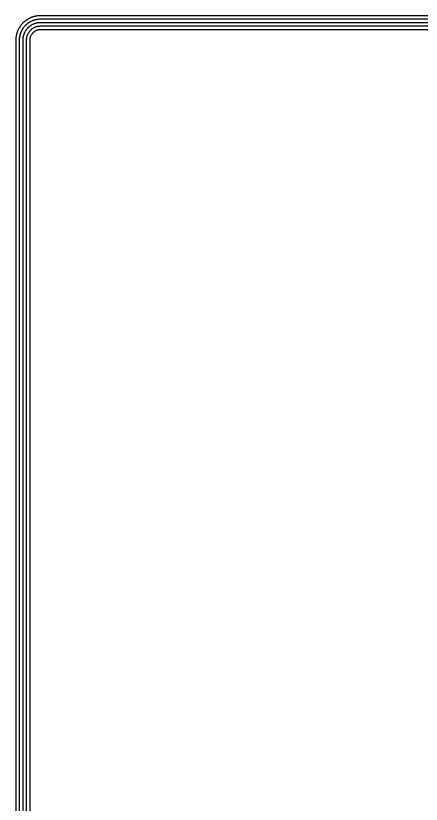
# Model space of a CAD drawing. Header units: metres. Extents: x 1.9 to 53.8, y 3.3 to 25.9.
# Drawn here: x 1.95 to 7.74, y 14.6 to 25.85 of the extents above; entities that cross this region are included whole.
import ezdxf

# ---------------------------------------------------------------- set-up
doc = ezdxf.new("R2010")
doc.units = ezdxf.units.M

msp = doc.modelspace()

# ---------------------------------------------------------------- linework, layer by layer
for points in [[(53.4, 25.85), (2.3, 25.85), (2.294, 25.85), (2.288, 25.85), (2.278, 25.849), (2.272, 25.849), (2.266, 25.848), (2.26, 25.848), (2.254, 25.847), (2.244, 25.845), (2.238, 25.844), (2.232, 25.843), (2.226, 25.842), (2.22, 25.841), (2.21, 25.838), (2.204, 25.837), (2.198, 25.835), (2.193, 25.833), (2.187, 25.831), (2.177, 25.828), (2.172, 25.826), (2.166, 25.823), (2.16, 25.821), (2.155, 25.818), (2.146, 25.814), (2.14, 25.812), (2.135, 25.809), (2.13, 25.806), (2.124, 25.803), (2.116, 25.798), (2.111, 25.794), (2.106, 25.791), (2.1, 25.788), (2.095, 25.784), (2.088, 25.778), (2.083, 25.774), (2.078, 25.771), (2.073, 25.767), (2.069, 25.763), (2.061, 25.756), (2.057, 25.752), (2.052, 25.748), (2.048, 25.743), (2.044, 25.739), (2.037, 25.731), (2.033, 25.727), (2.029, 25.722), (2.026, 25.717), (2.022, 25.712), (2.016, 25.705), (2.012, 25.7), (2.009, 25.694), (2.006, 25.689), (2.002, 25.684), (1.997, 25.676), (1.994, 25.67), (1.991, 25.665), (1.988, 25.66), (1.986, 25.654), (1.982, 25.645), (1.979, 25.64), (1.977, 25.634), (1.974, 25.628), (1.972, 25.623), (1.969, 25.613), (1.967, 25.607), (1.965, 25.602), (1.963, 25.596), (1.962, 25.59), (1.959, 25.58), (1.958, 25.574), (1.957, 25.568), (1.956, 25.562), (1.955, 25.556), (1.953, 25.546), (1.952, 25.54), (1.952, 25.534), (1.951, 25.528), (1.951, 25.522), (1.95, 25.512), (1.95, 25.506), (1.95, 25.5)], [(53.4, 25.8), (2.3, 25.8), (2.295, 25.8), (2.29, 25.8), (2.28, 25.799), (2.275, 25.799), (2.271, 25.799), (2.266, 25.798), (2.261, 25.797), (2.251, 25.796), (2.246, 25.795), (2.241, 25.794), (2.237, 25.793), (2.232, 25.792), (2.222, 25.79), (2.218, 25.788), (2.213, 25.787), (2.208, 25.786), (2.204, 25.784), (2.194, 25.781), (2.19, 25.779), (2.185, 25.777), (2.181, 25.775), (2.176, 25.773), (2.167, 25.769), (2.163, 25.767), (2.159, 25.765), (2.154, 25.762), (2.15, 25.76), (2.142, 25.755), (2.137, 25.752), (2.133, 25.749), (2.129, 25.747), (2.125, 25.744), (2.117, 25.738), (2.113, 25.735), (2.11, 25.732), (2.106, 25.729), (2.102, 25.726), (2.095, 25.719), (2.091, 25.716), (2.088, 25.712), (2.084, 25.709), (2.081, 25.705), (2.074, 25.698), (2.071, 25.694), (2.068, 25.69), (2.065, 25.687), (2.062, 25.683), (2.056, 25.675), (2.053, 25.671), (2.051, 25.667), (2.048, 25.663), (2.045, 25.658), (2.04, 25.65), (2.038, 25.646), (2.035, 25.641), (2.033, 25.637), (2.031, 25.633), (2.027, 25.624), (2.025, 25.619), (2.023, 25.615), (2.021, 25.61), (2.019, 25.606), (2.016, 25.596), (2.014, 25.592), (2.013, 25.587), (2.012, 25.582), (2.01, 25.578), (2.008, 25.568), (2.007, 25.563), (2.006, 25.559), (2.005, 25.554), (2.004, 25.549), (2.003, 25.539), (2.002, 25.534), (2.001, 25.529), (2.001, 25.525), (2.001, 25.52), (2, 25.51), (2, 25.505), (2, 25.5)], [(53.4, 25.75), (2.3, 25.75), (2.296, 25.75), (2.293, 25.75), (2.283, 25.749), (2.279, 25.749), (2.275, 25.749), (2.272, 25.748), (2.268, 25.748), (2.258, 25.747), (2.255, 25.746), (2.251, 25.745), (2.248, 25.744), (2.244, 25.744), (2.235, 25.741), (2.231, 25.74), (2.227, 25.739), (2.224, 25.738), (2.22, 25.737), (2.211, 25.734), (2.208, 25.732), (2.204, 25.731), (2.201, 25.73), (2.198, 25.728), (2.189, 25.724), (2.185, 25.722), (2.182, 25.721), (2.179, 25.719), (2.176, 25.717), (2.167, 25.712), (2.164, 25.71), (2.161, 25.708), (2.158, 25.706), (2.155, 25.704), (2.147, 25.698), (2.144, 25.696), (2.141, 25.693), (2.139, 25.691), (2.136, 25.688), (2.129, 25.682), (2.126, 25.679), (2.123, 25.677), (2.121, 25.674), (2.118, 25.671), (2.112, 25.664), (2.109, 25.661), (2.107, 25.659), (2.104, 25.656), (2.102, 25.653), (2.096, 25.645), (2.094, 25.642), (2.092, 25.639), (2.09, 25.636), (2.088, 25.633), (2.083, 25.624), (2.081, 25.621), (2.079, 25.618), (2.078, 25.615), (2.076, 25.611), (2.072, 25.602), (2.07, 25.599), (2.069, 25.596), (2.068, 25.592), (2.066, 25.589), (2.063, 25.58), (2.062, 25.576), (2.061, 25.573), (2.06, 25.569), (2.059, 25.565), (2.056, 25.556), (2.056, 25.552), (2.055, 25.549), (2.054, 25.545), (2.053, 25.542), (2.052, 25.532), (2.052, 25.528), (2.051, 25.525), (2.051, 25.521), (2.051, 25.517), (2.05, 25.507), (2.05, 25.504), (2.05, 25.5)], [(53.4, 25.7), (2.3, 25.7), (2.298, 25.7), (2.295, 25.7), (2.285, 25.699), (2.283, 25.699), (2.28, 25.699), (2.278, 25.699), (2.276, 25.698), (2.266, 25.697), (2.263, 25.697), (2.261, 25.696), (2.259, 25.696), (2.256, 25.695), (2.247, 25.693), (2.244, 25.692), (2.242, 25.691), (2.24, 25.691), (2.237, 25.69), (2.228, 25.687), (2.226, 25.686), (2.223, 25.685), (2.221, 25.684), (2.219, 25.683), (2.21, 25.679), (2.208, 25.678), (2.206, 25.676), (2.204, 25.675), (2.201, 25.674), (2.193, 25.669), (2.191, 25.668), (2.189, 25.666), (2.187, 25.665), (2.185, 25.664), (2.177, 25.658), (2.175, 25.656), (2.173, 25.655), (2.171, 25.653), (2.169, 25.651), (2.162, 25.645), (2.16, 25.643), (2.159, 25.641), (2.157, 25.64), (2.155, 25.638), (2.149, 25.631), (2.147, 25.629), (2.145, 25.627), (2.144, 25.625), (2.142, 25.623), (2.136, 25.615), (2.135, 25.613), (2.134, 25.611), (2.132, 25.609), (2.131, 25.607), (2.126, 25.599), (2.125, 25.596), (2.124, 25.594), (2.122, 25.592), (2.121, 25.59), (2.117, 25.581), (2.116, 25.579), (2.115, 25.577), (2.114, 25.574), (2.113, 25.572), (2.11, 25.563), (2.109, 25.56), (2.109, 25.558), (2.108, 25.556), (2.107, 25.553), (2.105, 25.544), (2.104, 25.541), (2.104, 25.539), (2.103, 25.537), (2.103, 25.534), (2.102, 25.524), (2.101, 25.522), (2.101, 25.52), (2.101, 25.517), (2.101, 25.515), (2.1, 25.505), (2.1, 25.502), (2.1, 25.5)], [(53.4, 25.65), (2.3, 25.65), (2.299, 25.65), (2.298, 25.65), (2.288, 25.65), (2.287, 25.649), (2.285, 25.649), (2.284, 25.649), (2.283, 25.649), (2.273, 25.648), (2.272, 25.647), (2.271, 25.647), (2.27, 25.647), (2.268, 25.647), (2.259, 25.644), (2.258, 25.644), (2.256, 25.644), (2.255, 25.643), (2.254, 25.643), (2.245, 25.64), (2.244, 25.639), (2.243, 25.639), (2.241, 25.638), (2.24, 25.638), (2.231, 25.633), (2.23, 25.633), (2.229, 25.632), (2.228, 25.632), (2.227, 25.631), (2.219, 25.626), (2.218, 25.625), (2.217, 25.625), (2.216, 25.624), (2.215, 25.623), (2.207, 25.618), (2.206, 25.617), (2.205, 25.616), (2.204, 25.615), (2.203, 25.614), (2.196, 25.608), (2.195, 25.607), (2.194, 25.606), (2.193, 25.605), (2.192, 25.604), (2.186, 25.597), (2.185, 25.596), (2.184, 25.595), (2.183, 25.594), (2.182, 25.593), (2.177, 25.585), (2.176, 25.584), (2.175, 25.583), (2.175, 25.582), (2.174, 25.581), (2.169, 25.573), (2.168, 25.572), (2.168, 25.571), (2.167, 25.57), (2.167, 25.569), (2.162, 25.56), (2.162, 25.559), (2.161, 25.557), (2.161, 25.556), (2.16, 25.555), (2.157, 25.546), (2.157, 25.545), (2.156, 25.544), (2.156, 25.542), (2.156, 25.541), (2.153, 25.532), (2.153, 25.53), (2.153, 25.529), (2.153, 25.528), (2.152, 25.527), (2.151, 25.517), (2.151, 25.516), (2.151, 25.515), (2.151, 25.513), (2.15, 25.512), (2.15, 25.502), (2.15, 25.501), (2.15, 25.5)], [(1.95, 25.5), (1.95, 3.7)], [(2, 25.5), (2, 3.7)], [(2.05, 25.5), (2.05, 3.7)], [(2.1, 25.5), (2.1, 3.7)], [(2.15, 25.5), (2.15, 3.7)]]:
    msp.add_lwpolyline(points)

doc.saveas('drawing.dxf')
